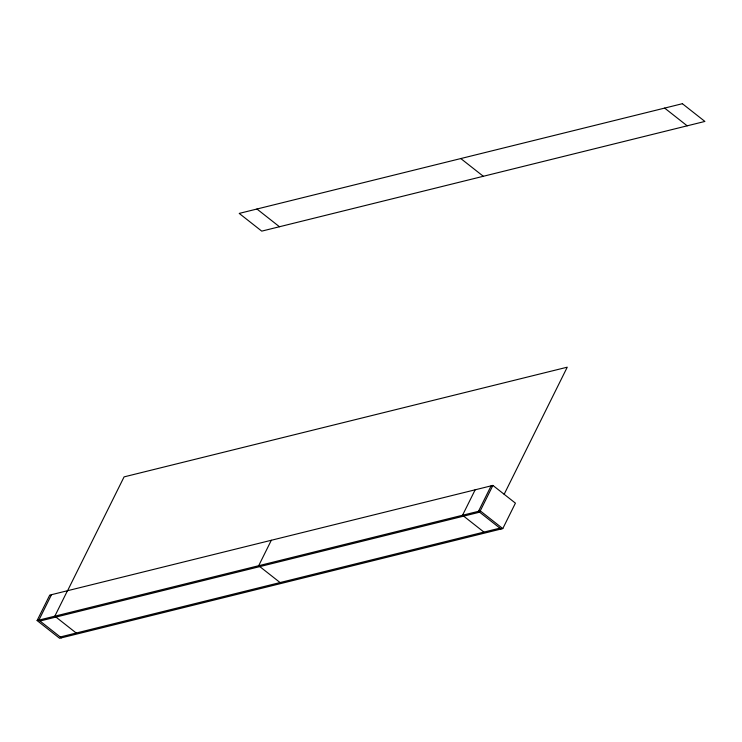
<?xml version="1.0" encoding="UTF-8"?>
<svg xmlns="http://www.w3.org/2000/svg" width="742" height="742" viewBox="0 0 742 742"><rect width="100%" height="100%" fill="white"/><g stroke="black" fill="none" stroke-linecap="round" stroke-linejoin="round"><path stroke-width="1.11" d="M37.1 620.562L49.733 595.121L492.892 485.416L515.421 503.141L502.788 528.592L59.62 638.296L37.1 620.562L480.259 510.867L492.892 485.416M51.504 594.676L38.872 620.126L61.391 637.851M54.825 616.175L67.457 590.734M67.661 590.549L124.081 476.883L567.25 367.188L504.152 494.283M258.68 565.719L271.312 540.269M462.535 515.254L475.168 489.803M491.121 485.852L478.488 511.303L501.017 529.027M40.003 621.017L479.62 512.193M60.269 636.97L499.885 528.146M664.656 108.091L687.175 125.825M460.801 158.556L483.32 176.281M256.945 209.021L279.465 226.746M480.259 510.867L502.788 528.592M463.667 516.135L483.932 532.097M259.811 566.6L280.077 582.553M55.956 617.066L76.222 633.019M682.38 103.704L239.212 213.408L261.74 231.133L704.9 121.438L682.38 103.704"/></g></svg>
